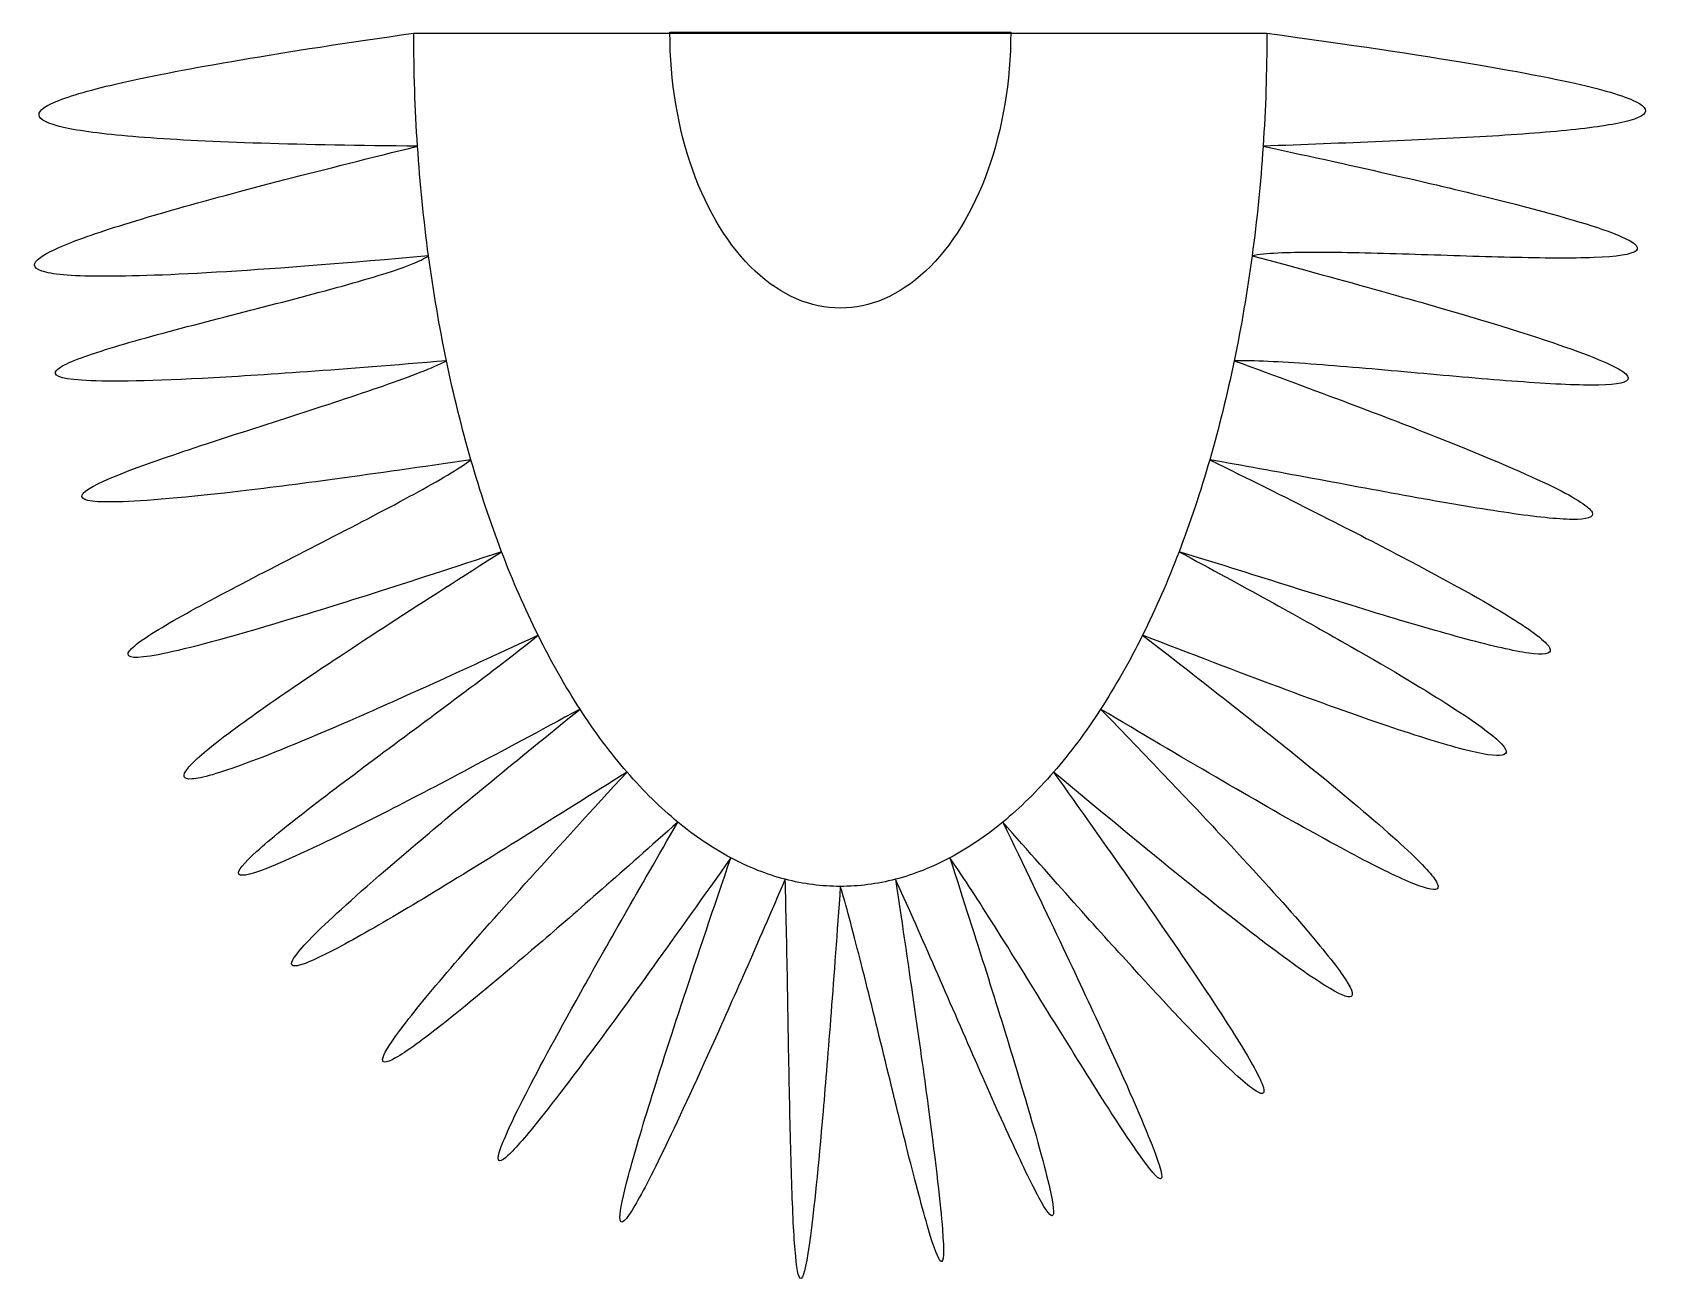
# Model space of a CAD drawing. Extents: x 105 to 512, y 228 to 541.
import ezdxf

# ---------------------------------------------------------------- set-up
doc = ezdxf.new("R2010")
doc.units = 0
doc.layers.add('Layer_1', color=7, linetype='CONTINUOUS')

msp = doc.modelspace()

# ---------------------------------------------------------------- linework, layer by layer
at = {"layer": 'Layer_1', "color": 3}
for points in [[(201.2868, 541.239307), (228.107957, 541.239307), (254.92911, 541.239307), (281.750267, 541.239307), (308.57142, 541.239307), (335.392583, 541.239307), (362.213745, 541.239307), (389.034879, 541.239307), (415.856041, 541.239449)], [(265.714271, 541.454825), (308.57142, 541.454825), (351.42857, 541.454825)]]:
    msp.add_lwpolyline(points, dxfattribs=at)
for points in [[(157.78635, 534.546057), (169.961547, 536.609764), (184.426285, 538.838277), (201.2868, 541.239307)], [(202.230283, 512.817676), (201.606316, 522.165883), (201.286811, 531.657156), (201.286811, 541.239449)], [(287.142832, 481.400872), (273.882789, 493.78805), (265.714268, 516.680486), (265.714271, 541.454825)], [(351.42857, 541.454825), (351.428567, 516.680477), (343.260035, 493.788038), (329.999981, 481.400872)], [(415.856041, 541.239449), (415.856041, 531.657156), (415.536548, 522.165883), (414.912557, 512.817676)], [(415.856041, 541.239449), (436.741455, 538.394513), (453.651987, 535.865046), (467.097392, 533.610595)], [(128.023138, 528.841899), (135.725494, 530.583534), (145.61115, 532.482378), (157.78635, 534.546057)], [(467.097392, 533.610595), (480.542825, 531.356145), (490.523102, 529.376683), (497.547978, 527.631789)], [(111.359747, 524.080942), (114.801732, 525.515811), (120.320785, 527.100265), (128.023138, 528.841899)], [(497.547978, 527.631789), (504.572825, 525.886923), (508.642299, 524.376567), (510.266098, 523.060356)], [(107.158751, 520.217235), (106.552843, 521.360702), (107.917761, 522.646044), (111.359747, 524.080942)], [(510.266098, 523.060356), (511.889868, 521.744117), (511.067962, 520.621994), (508.310135, 519.653509)], [(114.782729, 517.20497), (110.3414, 518.072258), (107.764662, 519.073795), (107.158751, 520.217235)], [(133.594257, 514.99817), (125.529982, 515.604614), (119.22406, 516.337654), (114.782729, 517.20497)], [(494.738447, 517.168545), (488.618391, 516.466885), (481.072139, 515.878441), (472.609361, 515.362734)], [(508.310135, 519.653509), (505.55228, 518.685024), (500.858476, 517.870176), (494.738447, 517.168545)], [(162.955913, 513.550998), (151.481163, 513.911877), (141.658534, 514.391726), (133.594257, 514.99817)], [(202.230272, 512.817534), (187.557525, 512.948211), (174.430661, 513.19012), (162.955913, 513.550998)], [(168.879682, 504.409039), (179.326154, 507.113121), (190.576477, 509.935606), (202.230272, 512.817534)], [(205.000517, 485.254545), (203.782677, 494.264409), (202.854249, 503.469496), (202.230283, 512.817676)], [(414.912557, 512.817676), (414.288595, 503.469496), (413.360192, 494.264409), (412.142343, 485.254545)], [(444.981288, 513.993345), (435.195241, 513.582661), (425.002422, 513.204265), (414.912557, 512.817676)], [(414.912557, 512.817676), (439.928872, 507.447071), (459.048643, 503.06709), (473.305068, 499.504167)], [(472.609361, 515.362734), (464.146611, 514.847027), (454.767335, 514.404057), (444.981288, 513.993345)], [(140.352202, 496.710935), (148.790591, 499.11925), (158.433211, 501.704957), (168.879682, 504.409039)], [(119.050118, 490.077014), (124.679659, 492.071641), (131.913816, 494.302592), (140.352202, 496.710935)], [(473.305068, 499.504167), (487.561465, 495.941244), (496.954517, 493.195351), (502.51731, 491.092951)], [(107.375709, 484.861124), (109.395646, 486.324113), (113.420574, 488.082387), (119.050118, 490.077014)], [(502.51731, 491.092951), (508.080132, 488.990523), (509.812724, 487.531616), (508.74823, 486.54258)], [(107.731261, 481.417115), (105.34083, 482.230488), (105.355772, 483.398164), (107.375709, 484.861124)], [(205.000506, 485.254403), (184.574407, 483.411373), (167.754824, 482.099528), (154.141376, 481.259906)], [(192.31035, 480.272428), (198.551058, 482.188422), (203.158505, 483.897005), (205.000506, 485.254403)], [(209.507253, 458.86269), (207.725621, 467.430009), (206.218361, 476.24468), (205.000517, 485.254545)], [(412.142343, 485.254545), (410.924494, 476.24468), (409.417228, 467.430009), (407.635597, 458.86269)], [(427.835367, 486.121578), (420.924472, 486.115909), (415.349093, 485.883468), (412.142343, 485.254432)], [(412.142343, 485.254432), (436.54612, 478.733017), (455.379817, 473.439628), (469.579493, 469.167931)], [(451.54131, 485.642523), (442.992614, 485.910964), (434.746233, 486.128409), (427.835367, 486.121578)], [(477.06137, 484.858743), (468.941102, 485.055184), (460.090035, 485.374195), (451.54131, 485.642523)], [(498.196602, 484.811688), (492.571077, 484.588885), (485.181609, 484.662586), (477.06137, 484.858743)], [(508.74823, 486.54258), (507.683735, 485.553572), (503.822126, 485.034463), (498.196602, 484.811688)], [(122.519055, 480.09875), (114.917496, 480.144671), (110.121693, 480.603713), (107.731261, 481.417115)], [(154.141376, 481.259906), (140.527928, 480.420312), (130.120614, 480.052913), (122.519055, 480.09875)], [(169.82064, 474.046101), (178.195674, 476.233087), (186.069643, 478.356463), (192.31035, 480.272428)], [(329.999981, 481.400872), (316.739933, 469.013701), (300.40288, 469.013701), (287.142832, 481.400872)], [(144.32451, 467.437975), (152.569497, 469.608463), (161.445603, 471.859087), (169.82064, 474.046101)], [(469.579493, 469.167931), (483.779169, 464.896233), (493.344794, 461.646227), (499.212425, 459.211493)], [(122.615096, 461.31069), (128.465654, 463.177134), (136.079524, 465.267487), (144.32451, 467.437975)], [(111.485526, 456.526913), (112.677282, 457.801739), (116.764534, 459.444274), (122.615096, 461.31069)], [(117.72894, 453.9492), (111.997511, 454.344917), (110.29377, 455.25206), (111.485526, 456.526913)], [(209.507241, 458.862548), (183.136317, 456.637351), (163.057453, 455.211184), (148.138466, 454.440217)], [(193.685029, 452.588825), (200.50071, 454.973698), (206.107877, 457.128397), (209.507241, 458.862548)], [(215.660222, 433.954828), (213.344889, 441.975373), (211.288884, 450.29537), (209.507253, 458.86269)], [(407.635597, 458.86269), (405.853965, 450.29537), (403.79794, 441.975373), (401.48263, 433.954828)], [(426.885222, 458.041748), (419.174391, 458.600712), (412.44582, 458.943109), (407.635597, 458.862576)], [(407.635597, 458.862576), (428.961373, 451.10245), (445.865613, 444.719509), (458.994728, 439.512435)], [(452.028557, 455.921518), (443.289203, 456.707254), (434.596082, 457.482784), (426.885222, 458.041748)], [(477.449235, 453.740145), (469.553499, 454.339871), (460.767912, 455.135783), (452.028557, 455.921518)], [(499.212425, 459.211493), (505.080085, 456.776787), (507.249751, 455.157383), (506.657509, 454.146888)], [(148.138466, 454.440217), (133.21948, 453.66925), (123.460367, 453.553483), (117.72894, 453.9492)], [(170.611736, 444.933921), (178.845154, 447.58885), (186.869347, 450.203924), (193.685029, 452.588825)], [(497.530998, 452.735858), (492.350939, 452.73685), (485.344998, 453.140391), (477.449235, 453.740145)], [(506.657509, 454.146888), (506.065238, 453.136394), (502.711058, 452.734838), (497.530998, 452.735858)], [(146.283089, 437.039915), (153.935671, 439.584208), (162.378315, 442.278992), (170.611736, 444.933921)], [(458.994728, 439.512435), (472.123843, 434.305332), (481.477833, 430.274126), (487.70314, 427.217414)], [(126.694823, 430.048828), (131.767991, 432.101792), (138.630506, 434.495622), (146.283089, 437.039915)], [(215.660211, 433.954687), (190.429943, 430.235575), (170.986178, 427.618658), (156.329634, 425.913619)], [(201.347649, 425.337222), (207.657281, 428.786759), (212.751879, 431.780655), (215.660211, 433.954687)], [(223.36916, 410.84365), (220.550216, 418.213191), (217.975555, 425.934283), (215.660222, 433.954828)], [(401.48263, 433.954828), (399.167291, 425.934255), (396.592639, 418.213162), (393.773698, 410.843622)], [(427.23068, 429.287868), (418.329184, 430.942791), (409.531011, 432.565512), (401.48263, 433.954715)], [(401.48263, 433.954715), (421.288639, 424.218359), (437.104743, 416.221172), (449.483726, 409.722236)], [(117.842672, 425.102712), (118.337845, 426.28371), (121.621657, 427.995865), (126.694823, 430.048828)], [(453.598838, 424.427896), (445.137052, 425.945849), (436.132205, 427.632973), (427.23068, 429.287868)], [(487.70314, 427.217414), (493.928419, 424.160702), (497.024986, 422.078542), (497.639282, 420.769502)], [(125.722363, 423.343644), (119.640969, 423.271928), (117.347499, 423.921742), (117.842672, 425.102712)], [(156.329634, 425.913619), (141.673088, 424.208551), (131.803761, 423.415332), (125.722363, 423.343644)], [(179.74489, 413.98594), (187.513353, 417.982535), (195.038016, 421.887685), (201.347649, 425.337222)], [(476.708655, 420.582813), (469.979376, 421.561106), (462.060652, 422.909943), (453.598838, 424.427896)], [(492.681628, 418.960658), (488.97771, 418.996658), (483.437906, 419.604491), (476.708655, 420.582813)], [(497.639282, 420.769502), (498.25355, 419.460491), (496.385518, 418.924658), (492.681628, 418.960658)], [(156.67935, 402.086098), (163.964171, 405.901332), (171.976431, 409.989345), (179.74489, 413.98594)], [(223.369149, 410.843509), (199.098731, 402.825515), (180.411925, 396.901389), (166.337495, 392.706879)], [(195.365628, 392.862274), (204.133246, 398.557389), (213.585069, 404.612929), (223.369149, 410.843509)], [(232.5438, 389.841817), (229.251334, 396.456123), (226.188105, 403.47411), (223.36916, 410.84365)], [(393.773698, 410.843622), (390.954756, 403.474082), (387.891524, 396.456094), (384.599055, 389.841817)], [(420.486633, 402.508346), (411.51875, 405.314447), (402.430167, 408.173159), (393.773698, 410.843509)], [(393.773698, 410.843509), (410.016954, 402.093184), (423.604346, 394.600876), (434.752526, 388.264025)], [(449.483726, 409.722236), (461.86268, 403.223301), (470.804485, 398.222589), (476.861924, 394.479213)], [(446.4756, 394.488765), (438.301786, 396.948728), (429.454545, 399.702246), (420.486633, 402.508346)], [(137.97843, 391.823008), (142.837143, 394.728435), (149.394529, 398.270863), (156.67935, 402.086098)], [(468.424091, 388.230406), (462.14983, 389.862369), (454.649414, 392.028803), (446.4756, 394.488765)], [(476.861924, 394.479213), (482.919335, 390.735808), (486.092353, 388.24971), (486.933732, 386.779975)], [(129.469544, 385.381899), (129.959677, 386.649128), (133.11972, 388.917553), (137.97843, 391.823008)], [(166.337495, 392.706879), (152.263063, 388.512397), (142.80101, 386.047531), (136.980096, 384.948113)], [(171.467348, 377.043647), (178.514597, 381.832498), (186.598009, 387.167187), (195.365628, 392.862274)], [(232.543789, 389.841676), (214.486835, 381.405997), (199.577758, 374.628557), (187.464603, 369.323972)], [(215.395089, 376.575534), (221.875194, 381.450246), (227.826181, 386.011389), (232.543789, 389.841676)], [(243.093875, 371.262047), (239.357974, 377.016888), (235.836266, 383.227512), (232.5438, 389.841817)], [(384.599055, 389.841817), (381.306586, 383.227512), (377.784879, 377.016888), (374.048957, 371.262047)], [(418.773288, 376.822375), (408.44914, 380.656602), (396.985521, 385.030573), (384.599055, 389.841704)], [(384.599055, 389.841704), (400.318328, 377.725266), (413.217978, 367.587978), (423.59794, 359.219339)], [(434.752526, 388.264025), (445.900677, 381.927146), (454.609616, 376.745726), (461.095937, 372.617093)], [(483.015628, 385.178939), (479.746432, 385.500983), (474.698324, 386.598472), (468.424091, 388.230406)], [(486.933732, 386.779975), (487.775083, 385.310268), (486.284797, 384.856894), (483.015628, 385.178939)], [(136.980096, 384.948113), (131.159183, 383.848696), (128.979408, 384.114699), (129.469544, 385.381899)], [(153.786025, 364.500028), (158.409003, 368.011786), (164.420096, 372.254797), (171.467348, 377.043647)], [(195.071669, 361.428066), (201.905756, 366.512542), (208.914982, 371.700794), (215.395089, 376.575534)], [(446.110611, 367.041572), (438.282057, 369.693666), (429.097408, 372.988148), (418.773288, 376.822375)], [(243.093864, 371.261906), (222.472845, 360.076706), (206.252535, 351.499323), (193.728674, 345.112413)], [(203.15357, 338.419559), (213.553987, 347.196529), (226.73304, 358.043839), (243.093864, 371.261906)], [(254.929119, 355.41703), (250.779872, 360.208176), (246.829776, 365.507206), (243.093875, 371.262047)], [(374.048957, 371.262047), (370.313065, 365.507206), (366.362957, 360.208148), (362.213717, 355.41703)], [(403.089194, 354.126076), (394.029383, 359.402627), (384.249345, 365.184765), (374.048957, 371.261934)], [(374.048957, 371.261934), (385.596879, 359.35458), (395.500649, 348.98298), (403.812369, 340.098463)], [(461.095937, 372.617093), (467.582258, 368.48846), (471.845991, 365.412671), (474.103701, 363.287055)], [(187.464603, 369.323972), (175.351445, 364.019386), (166.034211, 360.187654), (159.160946, 357.643361)], [(465.311282, 361.11498), (460.411597, 362.379742), (453.939165, 364.389477), (446.110611, 367.041572)], [(144.433372, 356.343817), (145.928177, 358.20771), (149.163043, 360.988243), (153.786025, 364.500028)], [(474.103701, 363.287055), (476.361439, 361.161468), (476.613184, 359.986054), (475.075587, 359.658255)], [(175.799103, 346.903313), (181.578643, 351.362891), (188.237585, 356.343562), (195.071669, 361.428066)], [(423.59794, 359.219339), (433.977902, 350.850699), (441.838148, 344.250709), (447.478583, 339.208838)], [(475.075587, 359.658255), (473.537962, 359.330428), (470.210995, 359.850161), (465.311282, 361.11498)], [(145.521108, 353.687471), (143.183832, 353.532699), (142.93857, 354.479924), (144.433372, 356.343817)], [(159.160946, 357.643361), (152.287682, 355.099096), (147.858386, 353.842243), (145.521108, 353.687471)], [(254.929107, 355.416888), (246.182221, 349.927228), (237.392028, 344.405339), (228.961664, 339.151521)], [(230.613018, 328.795143), (237.899752, 336.87771), (246.06445, 345.808998), (254.929107, 355.416888)], [(267.707832, 342.840302), (263.347965, 346.433669), (259.078363, 350.625883), (254.929119, 355.41703)], [(362.213717, 355.41703), (358.064447, 350.625883), (353.794847, 346.433641), (349.434992, 342.840302)], [(392.746054, 330.260202), (383.830413, 337.467146), (373.635581, 345.868951), (362.213717, 355.416917)], [(362.213717, 355.416917), (368.835506, 346.108592), (375.228709, 337.080898), (381.143735, 328.640343)], [(427.807899, 340.023572), (420.488532, 344.078504), (412.148976, 348.849496), (403.089194, 354.126076)], [(161.80295, 335.505345), (165.119426, 338.505307), (170.019561, 342.443735), (175.799103, 346.903313)], [(193.728674, 345.112413), (181.204809, 338.725531), (172.377397, 334.529121), (166.542168, 332.105839)], [(267.70782, 342.840189), (253.98085, 330.609515), (242.377872, 320.432032), (232.72088, 312.135676)], [(243.293856, 300.068702), (249.725398, 311.600636), (257.797015, 325.751811), (267.70782, 342.840189)], [(281.028138, 333.856913), (276.517828, 336.252501), (272.067695, 339.246964), (267.707832, 342.840302)], [(349.434992, 342.840302), (345.075137, 339.246964), (340.624998, 336.252472), (336.11468, 333.856913)], [(382.044784, 306.333694), (373.234139, 315.974041), (362.447433, 328.040702), (349.434992, 342.840189)], [(349.434992, 342.840189), (360.23383, 320.527928), (368.477348, 303.15308), (374.591565, 289.892466)], [(179.885095, 317.99931), (185.131375, 322.935959), (192.753153, 329.642561), (203.15357, 338.419559)], [(228.961664, 339.151521), (220.531297, 333.897704), (212.460761, 328.912016), (205.153186, 324.494816)], [(403.812369, 340.098463), (412.124088, 331.213918), (418.843786, 323.816457), (424.023591, 317.85738)], [(446.405669, 330.217512), (441.426501, 332.629795), (435.127294, 335.968639), (427.807899, 340.023572)], [(447.478583, 339.208838), (453.119046, 334.166939), (456.539698, 330.683216), (458.040444, 328.547055)], [(157.308783, 329.738173), (156.753669, 330.443858), (158.486477, 332.505383), (161.80295, 335.505345)], [(281.028127, 333.8568), (274.254979, 324.300643), (267.728139, 315.137849), (261.646716, 306.686409)], [(269.218261, 298.795124), (272.695329, 309.313502), (276.658274, 321.067672), (281.028127, 333.8568)], [(294.709493, 328.466891), (290.10892, 329.664671), (285.538422, 331.461326), (281.028138, 333.856913)], [(336.11468, 333.856913), (331.604362, 331.461354), (327.033893, 329.664671), (322.43332, 328.466891)], [(346.707694, 317.729027), (342.607748, 324.204293), (338.934728, 329.854592), (336.11468, 333.8568)], [(336.11468, 333.8568), (343.015965, 312.493748), (348.33342, 295.611874), (352.310712, 282.521594)], [(166.542168, 332.105839), (160.70694, 329.682586), (157.8639, 329.032488), (157.308783, 329.738173)], [(415.603219, 312.272589), (409.298117, 317.041143), (401.661666, 323.053228), (392.746054, 330.260202)], [(457.082986, 325.970986), (455.043883, 326.319562), (451.384809, 327.805257), (446.405669, 330.217512)], [(211.564718, 307.265613), (216.917518, 313.478702), (223.326286, 320.712576), (230.613018, 328.795143)], [(294.709493, 328.466778), (287.514879, 311.841978), (281.358938, 297.858954), (276.162664, 286.316844)], [(308.571392, 326.670208), (303.940715, 326.670208), (299.310066, 327.269112), (294.709493, 328.466891)], [(295.27543, 302.76703), (295.110737, 311.855443), (294.933402, 320.669858), (294.709493, 328.466778)], [(308.571392, 326.670094), (306.913635, 303.160734), (305.481685, 284.582154), (304.241528, 270.190857)], [(322.43332, 328.466891), (317.832746, 327.269112), (313.202069, 326.670208), (308.571392, 326.670208)], [(313.537493, 308.376283), (311.657443, 315.761074), (309.947981, 322.168791), (308.571392, 326.670094)], [(331.813077, 307.441247), (328.482992, 315.025455), (325.275165, 322.263836), (322.43332, 328.466778)], [(322.43332, 328.466778), (326.116743, 303.988025), (328.834772, 285.03822), (330.749745, 270.687969)], [(381.143735, 328.640343), (387.058762, 320.199817), (392.495556, 312.346432), (397.204526, 305.386753)], [(458.040444, 328.547055), (459.541219, 326.410923), (459.122088, 325.622409), (457.082986, 325.970986)], [(205.153186, 324.494816), (197.845608, 320.077587), (191.300995, 316.228847), (185.922479, 313.248983)], [(170.869626, 308.198976), (171.768039, 309.896022), (174.638815, 313.06269), (179.885095, 317.99931)], [(359.86235, 296.651707), (355.334542, 303.953613), (350.807669, 311.253789), (346.707694, 317.729027)], [(424.023591, 317.85738), (429.203367, 311.898274), (432.843279, 307.377524), (434.995427, 304.24646)], [(185.922479, 313.248983), (180.543963, 310.26909), (176.331546, 308.158072), (173.688358, 307.21629)], [(232.72088, 312.135676), (223.063892, 303.83932), (215.352893, 297.424063), (209.409877, 292.717871)], [(430.472409, 301.746274), (426.882104, 303.979011), (421.908321, 307.504006), (415.603219, 312.272589)], [(173.688358, 307.21629), (171.04517, 306.274479), (169.971216, 306.501931), (170.869626, 308.198976)], [(198.852228, 291.860674), (201.915085, 295.860189), (206.211917, 301.052523), (211.564718, 307.265613)], [(261.646716, 306.686409), (255.56529, 298.234942), (249.929283, 290.494828), (244.937801, 283.784032)], [(319.527156, 284.220369), (317.468211, 292.629742), (315.417572, 300.991521), (313.537493, 308.376283)], [(341.926243, 284.340586), (338.595449, 291.926948), (335.143134, 299.857011), (331.813077, 307.441247)], [(402.798132, 284.385118), (397.689987, 289.479345), (390.85543, 296.693376), (382.044784, 306.333694)], [(397.204526, 305.386753), (401.913496, 298.427074), (405.894614, 292.361046), (408.898233, 287.495263)], [(295.766079, 275.423414), (295.592315, 284.316236), (295.44018, 293.678617), (295.27543, 302.76703)], [(437.040765, 298.97348), (436.269543, 298.57303), (434.062715, 299.513509), (430.472409, 301.746274)], [(434.995427, 304.24646), (437.147575, 301.115367), (437.811987, 299.373959), (437.040765, 298.97348)], [(228.720359, 273.012605), (232.070856, 279.624076), (236.862317, 288.536769), (243.293856, 300.068702)], [(260.323656, 271.148372), (262.750003, 278.994246), (265.741194, 288.276775), (269.218261, 298.795124)], [(209.409877, 292.717871), (203.466864, 288.011707), (199.291833, 285.014551), (196.706784, 283.554397)], [(373.022362, 275.564013), (368.918816, 282.046195), (364.390129, 289.34983), (359.86235, 296.651707)], [(193.543574, 283.612791), (193.960485, 285.054548), (195.78937, 287.861187), (198.852228, 291.860674)], [(374.591565, 289.892466), (380.705783, 276.631852), (384.690699, 267.485471), (386.972362, 261.630142)], [(276.162664, 286.316844), (270.96639, 274.774762), (266.729797, 265.673594), (263.373917, 258.812476)], [(408.898233, 287.495263), (411.901852, 282.62948), (413.928, 278.963915), (414.727002, 276.805077)], [(196.706784, 283.554397), (194.121734, 282.094271), (193.126666, 282.17109), (193.543574, 283.612791)], [(244.937801, 283.784032), (239.946321, 277.073235), (235.599367, 271.391754), (232.096048, 267.057581)], [(325.56668, 259.778835), (323.65338, 267.354), (321.586129, 275.810995), (319.527156, 284.220369)], [(351.310507, 263.302299), (348.466394, 269.511619), (345.257065, 276.754252), (341.926243, 284.340586)], [(352.310712, 282.521594), (356.288003, 269.431342), (358.925159, 260.132655), (360.465931, 253.936006)], [(413.19292, 275.155313), (411.287981, 276.316469), (407.906277, 279.290891), (402.798132, 284.385118)], [(414.727002, 276.805077), (415.525975, 274.646239), (415.09783, 273.994129), (413.19292, 275.155313)], [(222.792667, 259.763981), (223.460337, 262.090913), (225.369865, 266.401134), (228.720359, 273.012605)], [(296.385761, 250.897209), (296.134894, 258.107357), (295.939786, 266.53062), (295.766079, 275.423414)], [(383.631506, 259.405087), (380.804287, 263.421128), (377.12588, 269.08183), (373.022362, 275.564013)], [(254.818117, 252.121606), (256.03581, 256.893307), (257.89731, 263.302498), (260.323656, 271.148372)], [(304.241528, 270.190857), (303.001398, 255.799559), (301.953005, 245.595515), (301.062387, 238.835197)], [(330.749745, 270.687969), (332.66469, 256.337688), (333.776551, 246.586932), (334.247584, 240.506306)], [(232.096048, 267.057581), (228.592732, 262.723408), (225.933049, 259.736513), (224.316116, 258.414917)], [(358.503449, 248.463808), (356.633518, 251.916945), (354.15462, 257.09298), (351.310507, 263.302299)], [(386.972362, 261.630142), (389.253997, 255.774813), (389.832406, 253.210507), (389.133581, 253.114072)], [(224.316116, 258.414917), (222.699183, 257.093348), (222.124997, 257.43702), (222.792667, 259.763981)], [(263.373917, 258.812476), (260.018036, 251.951386), (257.542866, 247.330375), (255.869444, 244.748551)], [(330.682394, 240.628309), (329.239304, 245.510362), (327.479981, 252.203698), (325.56668, 259.778835)], [(389.133581, 253.114072), (388.434756, 253.017694), (386.458724, 255.389017), (383.631506, 259.405087)], [(253.175445, 242.919978), (253.026541, 244.21578), (253.600427, 247.349934), (254.818117, 252.121606)], [(360.465931, 253.936006), (362.006702, 247.739357), (362.451033, 244.644746), (362.042731, 243.962561)], [(297.338825, 233.649609), (296.942882, 237.69), (296.636542, 243.687061), (296.385761, 250.897209)], [(362.042731, 243.962561), (361.6344, 243.280375), (360.373408, 245.010671), (358.503449, 248.463808)], [(255.869444, 244.748551), (254.196023, 242.166756), (253.324344, 241.624176), (253.175445, 242.919978)], [(333.900567, 232.345276), (333.252283, 232.675398), (332.125455, 235.746227), (330.682394, 240.628309)], [(334.247584, 240.506306), (334.718646, 234.42565), (334.548879, 232.015124), (333.900567, 232.345276)], [(301.062387, 238.835197), (300.171742, 232.07485), (299.438816, 228.758258), (298.829594, 228.141836)], [(298.829594, 228.141836), (298.220343, 227.525414), (297.734769, 229.609191), (297.338825, 233.649609)]]:
    msp.add_open_spline(points, degree=3, dxfattribs=at)

doc.saveas('drawing.dxf')
